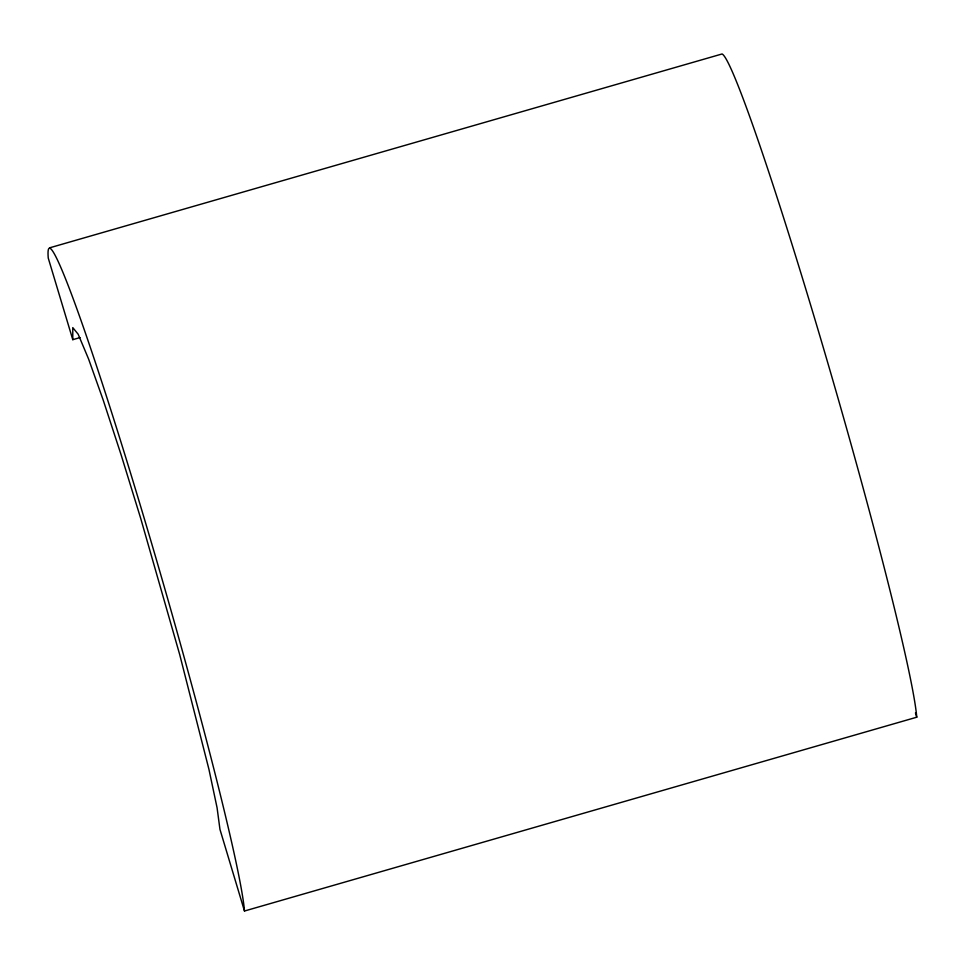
<?xml version="1.0" encoding="UTF-8"?>
<svg xmlns="http://www.w3.org/2000/svg" width="965" height="965" viewBox="0 0 965 965"><rect width="100%" height="100%" fill="white"/><g stroke="black" fill="none" stroke-linecap="round" stroke-linejoin="round"><path stroke-width="1.45" d="M49.758 247.788L722.025 53.98A350.476 16.55 73.9 0 1 824.412 351.356A350.476 16.55 73.9 0 1 916.75 717.212L244.483 911.02L219.96 829.393L217.077 807.777L208.947 769.37L179.707 654.608L140.697 518.374L121.047 454.624L103.231 400.161L88.587 359.016L78.177 334.228L72.773 327.618L72.785 339.68L80.011 337.593M915.459 712.918L916.75 717.212M72.785 339.68L48.25 258.065A350.476 16.55 73.9 0 1 139.274 501.836A350.476 16.55 73.9 0 1 244.483 911.02"/></g></svg>
